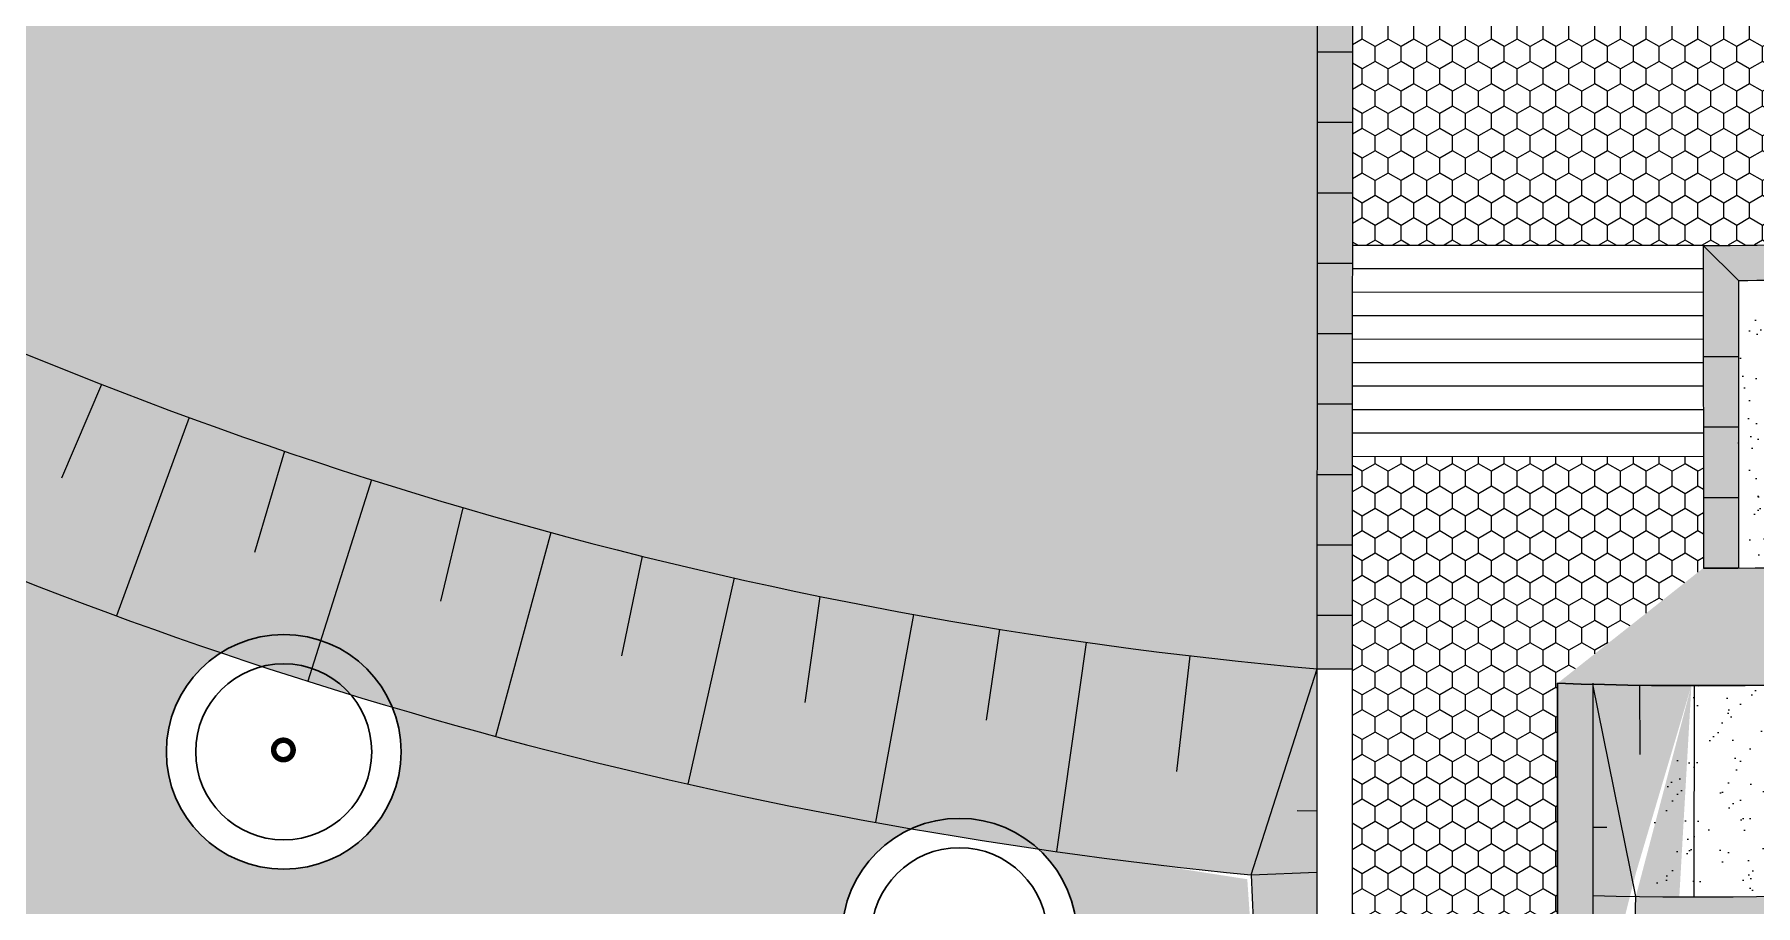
# Model space of a CAD drawing. Header units: millimetres. Extents: x -164772 to 106339, y -135449 to 107526.
# Drawn here: x -98295 to -68969, y -85632 to -70787 of the extents above; entities that cross this region are included whole.
import ezdxf

# ---------------------------------------------------------------- set-up
doc = ezdxf.new("R2010")
doc.units = ezdxf.units.MM
for name, color, linetype, lineweight, true_color in [('graas', 7, 'Continuous', 25, 0x83f83f), ('hatch', 7, 'Continuous', 9, 0x4a4a4a), ('plants', 7, 'Continuous', 30, 0x3d5129)]:
    doc.layers.add(name, color=color, linetype=linetype, lineweight=lineweight, true_color=true_color)
doc.layers.add('paving', color=250, linetype='Continuous', lineweight=25)
doc.layers.add('pr build', color=5, linetype='Continuous', lineweight=60)
doc.layers.add('project line', color=250, linetype='Continuous')
doc.linetypes.add('зигзаг', pattern='A,0.00254,-5.08,[131,ltypeshp.shx,S=5.08,R=0,X=-5.08,Y=0],-10.16,[131,ltypeshp.shx,S=5.08,R=180,X=5.08,Y=0],-5.08', length=20.32254)
pattern_1 = [(127.5, (20086128.24877036, -35164892.04668546), (-734.1198559940135, -24.00046943976064), [0, -579.1200000000001, 0, -647.7, 0, -619.125]), (97.5, (20086128.24877036, -35164892.04668546), (-1075.237650852531, 674.284924707004), [0, -312.42, 0, -521.9699999999999, 0, -200.0249999999999]), (57.49999999999998, (20086128.24877036, -35165360.67668545), (-2.155777017818464, 1186.488555362187), [0, -190.5, 0, -685.8000000000001, 0, -895.3500000000001]), (47.49999999999999, (20086128.24877036, -35165360.67668545), (-334.3939848858243, 1145.334678708446), [0, -95.24999999999999, 0, -449.5799999999999, 0, -514.35])]
pattern_2 = [(90, (0, 0), (-219.9704516, 381), [254, -508]), (210, (0, 0), (-219.9704530418713, -380.9999991675352), [254, -508]), (150, (0, 0), (-439.9409046418711, 8.324647552006501e-07), [-508, 254])]
pattern_3 = [(127.5, (20086130.56260819, -35164895.6718968), (-734.1198559940135, -24.00046943976064), [0, -579.1200000000001, 0, -647.7, 0, -619.125]), (97.5, (20086130.56260819, -35164895.6718968), (-1075.237650852531, 674.284924707004), [0, -312.42, 0, -521.9699999999999, 0, -200.0249999999999]), (57.49999999999998, (20086130.56260819, -35165364.30189679), (-2.155777017818464, 1186.488555362187), [0, -190.5, 0, -685.8000000000001, 0, -895.3500000000001]), (47.49999999999999, (20086130.56260819, -35165364.30189679), (-334.3939848858243, 1145.334678708446), [0, -95.24999999999999, 0, -449.5799999999999, 0, -514.35])]

# ---------------------------------------------------------------- blocks, each defined once
blk = doc.blocks.new('Р')
at = {"layer": 'plants', "const_width": 0.1885352972114263}
blk.add_lwpolyline([(63573.59903664942, 42000.92048726147, 1), (63574.26256520773, 42000.92048726147, 1)], format="xyb", close=True, dxfattribs=at)
at = {"layer": 'plants'}
blk.add_circle((63573.86653953586, 42000.90911318984), 4, dxfattribs=at)
at = {"layer": 'plants', "linetype": 'зигзаг', "ltscale": 0.1}
blk.add_circle((63573.86653953586, 42000.90911318984), 3, dxfattribs=at)
blk = doc.blocks.new('Б')
at = {"layer": 'plants', "const_width": 0.1885352972114263}
blk.add_lwpolyline([(63583.59903664938, 41953.88570157746, 1), (63584.26256520769, 41953.88570157746, 1)], format="xyb", close=True, dxfattribs=at)
at = {"layer": 'plants'}
for radius in [4, 3]:
    blk.add_circle((63583.86653953583, 41953.87432750583), radius, dxfattribs=at)

msp = doc.modelspace()

# ---------------------------------------------------------------- hatches: boundary and pattern name
at = {"layer": 'graas'}
h = msp.add_hatch(dxfattribs=at)
h.set_pattern_fill('AR-SAND', color=256, scale=15, angle=90, style=0)
h.set_pattern_definition(pattern_1)
edge = h.paths.add_edge_path()
edge.add_line((-117541.6754624641, -10484.3650465556), (-120764.0420367754, -10484.3650465556))
edge.add_arc((-120764.042036779, -15884.36504655373), 5399.999999997817, 449.9999999999613, 539.9999999999613)
edge.add_line((-126164.0420367767, -15884.36504655001), (-126164.0420367767, -56458.1640300461))
edge.add_arc((-69884.04130216574, -6884.365332434378), 74999.99999999459, 221.3749601396475, 264.9827554239192)
edge.add_line((-76443.20891168927, -81596.99693023921), (-76432.9826262222, -49483.91005262292))
edge.add_arc((-69884.04261841744, -6884.363285380374), 43100.00000000369, 228.0318661238865, 261.2601923559919, ccw=False)
edge.add_arc((-69884.04261840766, -6884.363285395275), 43099.99999999903, 190.6941902640249, 228.0318661238632, ccw=False)
edge.add_arc((-117541.6754624632, -15884.36504655467), 5399.999999998709, 370.6942259626604, 450.0000000000078)
h.paths.add_polyline_path([(-122660.9038956559, -30732.01980005293), (-125910.9038956559, -30732.01980005293), (-125910.9038956559, -21672.01980005526), (-122660.9038956559, -21672.01980005526)], flags=16)
h.paths.add_polyline_path([(-126161.4625406473, -20867.18276286261), (-126161.4625406473, -18628.4809431531), (-126161.4625406473, -18911.53934928165), (-126161.4625406473, -21328.48094315031)], flags=16)
h = msp.add_hatch(dxfattribs=at)
h.set_pattern_fill('AR-SAND', color=256, scale=15, angle=90, style=0)
h.set_pattern_definition(pattern_1)
edge = h.paths.add_edge_path()
edge.add_line((-126164.0420367767, -56458.16403004616), (-124993.3496268859, -62928.31358708687))
edge.add_arc((-69884.04130208518, -6884.365332509815), 78599.99999999859, 225.4817642141408, 226.2761104554386)
edge.add_line((-124211.0874349966, -63686.93621158363), (-121722.8257800527, -61085.29174383201))
edge.add_arc((-69884.04130219741, -6884.365332397125), 74999.99999999479, 221.3749601396839, 226.2761104555558, ccw=False)
edge = h.paths.add_edge_path()
edge.add_arc((-69884.04130218716, -6884.365332415286), 78599.99999999598, 226.2761104555394, 229.2017144324268)
edge.add_line((-121241.1203702649, -66385.71346499534), (-118888.8877411918, -63660.46087876761))
edge.add_arc((-69884.04130220253, -6884.365332400384), 74999.99999999495, 226.2761104555617, 229.2017144324428, ccw=False)
edge.add_line((-121722.8257800525, -61085.29174383912), (-124211.0874349964, -63686.93621158345))
edge = h.paths.add_edge_path()
edge.add_arc((-69883.8223249398, -6883.745513068936), 78600.61229194402, 229.2018888112227, 264.3925527227457)
edge.add_line((-77564.06564023653, -85108.23090790161), (-76452.71510137989, -112283.0367728753))
edge.add_line((-76452.71510138111, -112283.0367728751), (-76442.94325337006, -81596.99693022807))
edge.add_arc((-69883.81718893748, -6883.737833306617), 75000.62146151064, 229.2018980444936, 264.982828963741, ccw=False)
edge.add_line((-118888.8877411958, -63660.46087876796), (-121241.1203702652, -66385.71346499569))
h = msp.add_hatch(dxfattribs=at)
h.set_pattern_fill('GRASS,_O', color=256, scale=30, angle=90)
h.set_pattern_definition([(180, (20086128.24877036, -35164892.04668546), (-538.8149999999999, -538.8149999999999), [142.875, -934.755]), (135, (20086128.24877036, -35164892.04668546), (-538.8153672641492, -538.8153672641491), [142.875, -619.1249999999999]), (225, (20086128.24877036, -35164892.04668546), (538.8153672641491, -538.8153672641492), [142.875, -619.1249999999999])])
edge = h.paths.add_edge_path()
edge.add_arc((-121228.3073005046, -68930.59601866869), 1999.999999999994, 269.99999999998374, 395.9824219656813, ccw=False)
edge.add_arc((-121228.3073005055, -68930.59601866869), 2000, 90, 270, ccw=False)
edge.add_arc((-121228.3073005083, -68930.59601866869), 2000, 424.8009575196567, 449.9999999999186, ccw=False)
edge.add_arc((-69884.04130216994, -6884.365332427858), 78599.99999999686, 225.4817642142263, 230.0288919652892, ccw=False)
edge.add_line((-124993.349626886, -62928.3135870867), (-125320.0028408029, -72874.11171293231))
edge.add_arc((-123826.8641871091, -74204.7269694381), 1999.999999999961, 89.99999999995123, 138.2940698783971, ccw=False)
edge.add_arc((-123826.8641871072, -74204.7269694381), 2000, -90, 90, ccw=False)
edge.add_arc((-123826.8641871081, -74204.7269694381), 2000, 217.9437131259299, 270.0000000000228, ccw=False)
edge.add_line((-125404.0945745509, -75434.50105638518), (-126164.0420367766, -98573.05816700724))
edge.add_line((-126164.0420367767, -98573.05816700724), (-126164.0420367803, -78943.73527941976))
edge.add_line((-126164.0420367804, -78943.73527941988), (-126764.0420367753, -78742.50974099468))
edge.add_line((-126764.0420367753, -78742.50974099427), (-126764.0420367753, -98692.12925482147))
edge.add_arc((-69884.04130218018, -6884.365332422271), 107999.9999999942, 238.219489196425, 248.0028660197085)
edge.add_arc((-69884.04130213454, -6884.365332444157), 107999.9999999911, 248.0028660196817, 255.7523594206081)
edge.add_line((-96464.28636620128, -111562.398234921), (-95524.54629835136, -109961.6133622261))
edge.add_arc((-93956.07717189546, -108720.6844362374), 1999.999999999985, 90.00000000004559, 218.3500599600858, ccw=False)
edge.add_arc((-93956.07717189733, -108720.6844362374), 2000, -90, 90, ccw=False)
edge.add_arc((-93956.07717189546, -108720.6844362374), 2000, 218.3500599600858, 269.9999999999544, ccw=False)
edge.add_line((-95524.54629835142, -109961.6133622261), (-96464.2863661977, -111562.3982349138))
edge.add_arc((-69884.04130215364, -6884.365332429721), 107999.9999999915, 255.7523594206209, 258.2462911888987)
edge.add_arc((-69884.0413022044, -6884.365332744508), 107999.999999673, 258.2462911888911, 266.8313527590149)
edge.add_line((-75853.756531935, -114719.2506899666), (-75853.01352968258, -112386.038325909))
edge.add_line((-75853.01352968234, -112386.038325909), (-76453.01349926738, -112385.8472583016))
edge.add_line((-76453.01349926768, -112385.8472583019), (-77463.16685357333, -87591.34142727307))
edge.add_line((-77463.16685357298, -87591.34142727307), (-77629.30253026108, -85182.46726584075))
edge.add_line((-77629.3025302615, -85182.46726584058), (-79433.62670526802, -84902.0903609564))
edge.add_arc((-69884.04130197343, -6884.365332444157), 78599.99999999696, 261.7296846279803, 263.0215512914193, ccw=False)
edge.add_arc((-82537.31815223936, -86145.17387894024), 1999.99999999999, 269.9999999999479, 407.6553780992538, ccw=False)
edge.add_arc((-82537.3181522375, -86145.17387894024), 2000, 114.20417884067149, 269.99999999989575, ccw=False)
edge.add_arc((-69884.04130213548, -6884.365332429721), 78599.99999999642, 253.5058585879762, 260.12987231127914, ccw=False)
edge.add_arc((-94049.10739409579, -83011.83976367624), 2000.000000000019, 269.999999999956, 382.3944315222171, ccw=False)
edge.add_arc((-94049.10739409951, -83011.83976367624), 2000, 122.38367569656069, 270.00000000006185, ccw=False)
edge.add_arc((-69884.04130216714, -6884.365332425996), 78599.99999999622, 230.7544875197756, 251.2722486306865, ccw=False)
edge = h.paths.add_edge_path(flags=16)
edge.add_arc((-97956.94788991036, -95528.09531157273), 2000, 90, 450)
edge = h.paths.add_edge_path(flags=16)
edge.add_arc((-97956.94788991036, -95528.09531157273), 1500, 90, 450)
edge = h.paths.add_edge_path(flags=0)
edge.add_arc((-97962.63492572708, -95495.9646152169), 165.8821395794803, 90, 450)
edge = h.paths.add_edge_path(flags=16)
edge.add_arc((-113460.5711527656, -100219.0064150784), 2000, 90, 450)
edge = h.paths.add_edge_path(flags=16)
edge.add_arc((-113460.5711527656, -100219.0064150784), 1500, 90, 450)
edge = h.paths.add_edge_path(flags=16)
edge.add_arc((-108778.3414920781, -85150.12496940508), 2000, 90, 450)
edge = h.paths.add_edge_path(flags=16)
edge.add_arc((-108778.3414920781, -85150.12496940508), 1500, 90, 450)
edge = h.paths.add_edge_path(flags=16)
edge.add_arc((-95006.4819048129, -99140.88083017892), 2000, 90, 450)
edge = h.paths.add_edge_path(flags=0)
edge.add_arc((-113466.2581885823, -100186.8757187225), 165.8821395794803, 90, 450)
edge = h.paths.add_edge_path(flags=16)
edge.add_arc((-94292.46156073017, -92353.9627289576), 2000, 90, 450)
edge = h.paths.add_edge_path(flags=16)
edge.add_arc((-95006.4819048129, -99140.88083017892), 1500, 90, 450)
edge = h.paths.add_edge_path(flags=16)
edge.add_arc((-94292.46156073017, -92353.9627289576), 1500, 90, 450)
edge = h.paths.add_edge_path(flags=16)
edge.add_arc((-101121.16459497, -106329.60823075), 2000, 90, 450)
edge = h.paths.add_edge_path(flags=0)
edge.add_arc((-108784.0285278943, -85117.9942730525), 165.8821395758423, 90, 450)
edge = h.paths.add_edge_path(flags=16)
edge.add_arc((-101121.16459497, -106329.60823075), 1500, 90, 450)
edge = h.paths.add_edge_path(flags=0)
edge.add_arc((-95012.16894062962, -99108.75013382263), 165.8821395794803, 90, 450)
edge = h.paths.add_edge_path(flags=0)
edge.add_arc((-94298.14859654689, -92321.83203260177), 165.8821395794803, 90, 450)
edge = h.paths.add_edge_path(flags=0)
edge.add_arc((-101126.8516307867, -106297.4775343942), 165.8821395794803, 90, 450)
edge = h.paths.add_edge_path(flags=16)
edge.add_arc((-115242.9113886755, -85153.3469664794), 2000, 90, 450)
edge = h.paths.add_edge_path(flags=16)
edge.add_arc((-115242.9113886755, -85153.3469664794), 1500, 90, 450)
edge = h.paths.add_edge_path(flags=0)
edge.add_line((-115248.5984838058, -85287.0984096955), (-115248.5978902186, -85287.0984096955))
edge.add_arc((-115248.5992229951, -85121.2162701217), 165.8821395793774, 270.000460341731, 449.9997241966443)
edge.add_arc((-115248.5973559369, -85121.21627011984), 165.8821395792839, 90.0003690795975, 269.9996104334512)
edge = h.paths.add_edge_path(flags=16)
edge.add_arc((-89115.83365178369, -96015.32955619782), 2000, 90, 450)
edge = h.paths.add_edge_path(flags=16)
edge.add_arc((-89115.83365178369, -96015.32955619782), 1500, 90, 450)
edge = h.paths.add_edge_path(flags=16)
edge.add_arc((-121133.5596417047, -88278.8982404605), 2000, 90, 450)
edge = h.paths.add_edge_path(flags=16)
edge.add_arc((-121133.5596417047, -88278.8982404605), 1500, 90, 450)
edge = h.paths.add_edge_path(flags=16)
edge.add_arc((-108562.2301454132, -77665.06529422659), 2000, 90, 450)
edge = h.paths.add_edge_path(flags=16)
edge.add_arc((-108562.2301454132, -77665.06529422659), 1500, 90, 450)
edge = h.paths.add_edge_path(flags=0)
edge.add_arc((-89121.52068760041, -95983.19885984198), 165.8821395794803, 90, 450)
edge = h.paths.add_edge_path(flags=16)
edge.add_arc((-114627.4487064004, -78941.12021015487), 2000, 90, 450)
edge = h.paths.add_edge_path(flags=0)
edge.add_arc((-121139.2466775214, -88246.76754410421), 165.8821395794803, 90, 450)
edge = h.paths.add_edge_path(flags=16)
edge.add_arc((-114627.4487064004, -78941.12021015487), 1500, 90, 450)
edge = h.paths.add_edge_path(flags=0)
edge.add_arc((-108567.9171812299, -77632.93459787076), 165.8821395794803, 90, 450)
edge = h.paths.add_edge_path(flags=16)
edge.add_arc((-120419.539297622, -81491.98013923918), 2000, 90, 450)
edge = h.paths.add_edge_path(flags=0)
edge.add_arc((-114633.1357422171, -78908.98951380276), 165.8821395758423, 90, 450)
edge = h.paths.add_edge_path(flags=16)
edge.add_arc((-120419.539297622, -81491.98013923918), 1500, 90, 450)
edge = h.paths.add_edge_path(flags=0)
edge.add_arc((-120425.2263334387, -81459.84944288335), 165.8821395794803, 90, 450)
edge = h.paths.add_edge_path(flags=16)
edge.add_arc((-84506.20719003193, -110826.1975690699), 2000, 90, 450)
edge = h.paths.add_edge_path(flags=16)
edge.add_arc((-84506.20719003193, -110826.1975690699), 1500, 90, 450)
edge = h.paths.add_edge_path(flags=0)
edge.add_arc((-84511.89422584865, -110794.0668727136), 165.8821395794803, 90, 450)
h = msp.add_hatch(dxfattribs=at)
h.set_pattern_fill('AR-SAND', color=256, scale=15, angle=90, style=0)
h.set_pattern_definition([(127.5, (20086131.42996069, -35164892.85989393), (-734.1198559940135, -24.00046943976064), [0, -579.1200000000001, 0, -647.7, 0, -619.125]), (97.5, (20086131.42996069, -35164892.85989393), (-1075.237650852531, 674.284924707004), [0, -312.42, 0, -521.9699999999999, 0, -200.0249999999999]), (57.49999999999998, (20086131.42996069, -35165361.48989393), (-2.155777017818464, 1186.488555362187), [0, -190.5, 0, -685.8000000000001, 0, -895.3500000000001]), (47.49999999999999, (20086131.42996069, -35165361.48989393), (-334.3939848858243, 1145.334678708446), [0, -95.24999999999999, 0, -449.5799999999999, 0, -514.35])])
h.paths.add_polyline_path([(-69259.15908598322, -74981.51613389603), (-69257.61213471768, -79882.51795788198, 0.01355703292354977), (-65302.20082454085, -79741.44717393625), (-65546.84736443432, -75848.59712497234, -0.004163706856254336), (-66695.97633608458, -75911.12014333015), (-66750.69621192412, -74912.57978794999, -0.009213006351407373)])
h.paths.add_polyline_path([(-67260.62981546232, -78038.87457501372), (-67259.99597528604, -77958.6624961779), (-67284.20573871517, -78036.71619319027, 0.0596779970936931)], flags=16)
h = msp.add_hatch(dxfattribs=at)
h.set_pattern_fill('AR-SAND', color=256, scale=15, angle=90, style=0)
h.set_pattern_definition(pattern_3)
edge = h.paths.add_edge_path()
edge.add_line((-67518.2472530378, -81850.74103552006), (-67440.90822674938, -85203.64717525126))
edge.add_arc((-65566.26964866351, -99830.62574444753), 14746.61899766127, 87.85657458947458, 97.30338911544942, ccw=False)
edge.add_line((-65014.72979604946, -85094.32445636434), (-65223.7494274797, -81743.20573018871))
edge.add_arc((-69881.72746447826, -6887.990543759386), 74999.99999999897, 271.80586485795595, 273.5607246799646, ccw=False)
edge = h.paths.add_edge_path()
edge.add_line((-70009.62118473584, -81887.88149831486), (-71034.76711918396, -85351.9728358882))
edge.add_arc((-69578.77732284581, -77017.00747659426), 8461.179222051322, 260.0912914963045, 284.6354460772164)
edge.add_line((-67440.90822674967, -85203.647175251), (-67518.24725303809, -81850.7410355198))
edge.add_arc((-69881.72746429246, -6887.990543753798), 74999.99999999857, 269.9022963472132, 271.80586485781413, ccw=False)
h = msp.add_hatch(dxfattribs=at)
h.set_pattern_fill('AR-SAND', color=256, scale=15, angle=90, style=0)
h.set_pattern_definition(pattern_3)
edge = h.paths.add_edge_path()
edge.add_line((-72340.97353433566, -81847.66042540684), (-72350.4159858739, -112329.9365208953))
edge.add_line((-72350.41598587418, -112329.9365208954), (-71807.75839252715, -112377.1083029482))
edge.add_line((-71807.75839252704, -112377.108302948), (-70061.94370274546, -81883.09519702327))
edge.add_arc((-70192.60857295131, -16979.97726796004), 64903.24945811414, 268.10310368866146, 270.1153493964198, ccw=False)
edge = h.paths.add_edge_path(flags=16)
edge.add_line((-71006.69596296576, -85073.70126437159), (-71742.92075826271, -87962.52474688331))
edge.add_line((-71742.92075826302, -87962.52474688315), (-71083.55949549364, -87962.73471786497))
edge.add_line((-71083.55949549358, -87962.73471786497), (-71009.89537789272, -85479.89367097414))
edge.add_arc((-71189.5996068351, -85275.36940916996), 272.2568338287018, 47.79343088349111, 311.3039959597592, ccw=False)
h.paths.add_polyline_path([(-71742.92075826628, -87962.52474688315), (-71807.75839252332, -112377.1083029555), (-70877.98700521867, -112399.140453916), (-71083.5594954973, -87962.73471786497)])
edge = h.paths.add_edge_path(flags=17)
edge.add_line((-70061.94370274553, -81883.09519702331), (-71006.6959629623, -85073.70126437151))
edge.add_arc((-71189.59960683323, -85275.3694091681), 272.2568338299625, 407.7934308829504, 671.303995959219)
edge.add_line((-71009.89537789281, -85479.89367097426), (-70061.94370274569, -81883.09519702334))
h = msp.add_hatch(dxfattribs=at)
h.set_pattern_fill('GRASS,_O', color=256, scale=30, angle=90)
h.set_pattern_definition([(180, (20086130.56260819, -35164895.6718968), (-538.8149999999999, -538.8149999999999), [142.875, -934.755]), (135, (20086130.56260819, -35164895.6718968), (-538.8153672641492, -538.8153672641491), [142.875, -619.1249999999999]), (225, (20086130.56260819, -35164895.6718968), (538.8153672641491, -538.8153672641492), [142.875, -619.1249999999999])])
edge = h.paths.add_edge_path()
edge.add_line((-71009.89537789281, -85479.89367097426), (-71031.38922257347, -86204.34136088107))
edge.add_line((-71031.3892225733, -86204.34136088095), (-70825.52059932477, -86229.64742050333))
edge.add_line((-70825.52059932453, -86229.64742050362), (-70824.64213037559, -85791.41897248746))
edge.add_line((-70824.64213037565, -85791.41897248752), (-69821.89850820032, -85782.26516695991))
edge.add_line((-69821.89850820023, -85782.26516695968), (-69825.38448987716, -86162.75086666092))
edge.add_line((-69825.38448987743, -86162.7508666608), (-70075.55285011239, -86246.48760281359))
edge.add_line((-70075.55285011213, -86246.48760281359), (-70075.83912316286, -86389.29628965359))
edge.add_line((-70075.83912316318, -86389.29628965394), (-69826.01879105483, -86479.17505036872))
edge.add_line((-69826.01879105465, -86479.17505036849), (-69830.83761095082, -88883.06646856318))
edge.add_line((-69830.83761095097, -88883.06646856335), (-70080.9327847912, -88930.29382390204))
edge.add_line((-70080.93278479092, -88930.29382390199), (-70081.29596389145, -89111.46745908303))
edge.add_line((-70081.29596389159, -89111.46745908303), (-69831.47562819619, -89201.34443282262))
edge.add_line((-69831.47562819607, -89201.34443282238), (-69837.88068702591, -92396.53875289166))
edge.add_line((-69837.88068702612, -92396.53875289201), (-70088.04453967801, -92478.02686035408))
edge.add_line((-70088.04453967819, -92478.02686035396), (-70088.32474958613, -92617.81091546112))
edge.add_line((-70088.32474958598, -92617.81091546123), (-69838.51498819985, -92712.96293661413))
edge.add_line((-69838.51498819962, -92712.96293661413), (-69843.51650169441, -95207.99193512772))
edge.add_line((-69843.51650169473, -95207.99193512737), (-70093.6205013334, -95259.62207872742))
edge.add_line((-70093.6205013332, -95259.62207872742), (-70093.9569413004, -95427.45676768043))
edge.add_line((-70093.95694130035, -95427.45676768055), (-69844.16871176472, -95533.35005746731))
edge.add_line((-69844.16871176501, -95533.35005746731), (-69846.52390532421, -96708.24966059109))
edge.add_line((-69846.5239053241, -96708.24966059109), (-70096.68011184676, -96785.92346162286))
edge.add_line((-70096.6801118467, -96785.92346162298), (-70096.95193947312, -96921.5259746092))
edge.add_line((-70096.9519394732, -96921.52597460938), (-69847.15820650147, -97024.67384430622))
edge.add_line((-69847.15820650132, -97024.67384430622), (-69850.9642559821, -98923.33988401208))
edge.add_line((-69850.96425598236, -98923.33988401196), (-70101.19992942996, -99040.65614158435))
edge.add_line((-70101.19992942996, -99040.65614158423), (-70101.63915915687, -99259.76799546003))
edge.add_line((-70101.63915915675, -99259.76799545992), (-69851.8939122607, -99387.1033761427))
edge.add_line((-69851.8939122607, -99387.10337614264), (-69854.9934034547, -100933.2994280086))
edge.add_line((-69854.99340345459, -100933.2994280089), (-70105.17694514246, -101024.6095053121))
edge.add_line((-70105.17694514272, -101024.609505312), (-70105.42641647624, -101149.0594763348))
edge.add_line((-70105.42641647607, -101149.059476335), (-69855.61873119713, -101245.247171672))
edge.add_line((-69855.61873119725, -101245.247171672), (-69855.99219720309, -101431.5524796589))
edge.add_line((-69855.9921972028, -101431.5524796587), (-69859.01924997052, -102941.6122686492))
edge.add_line((-69859.01924997084, -102941.6122686495), (-70109.21176508996, -103037.3987860045))
edge.add_line((-70109.21176508981, -103037.3987860041), (-70109.49968012773, -103181.0265888091))
edge.add_line((-70109.49968012776, -103181.0265888092), (-69859.65355113715, -103258.0364523713))
edge.add_line((-69859.65355113689, -103258.0364523716), (-69860.74767882923, -103803.8473006787))
edge.add_line((-69860.74767882963, -103803.8473006784), (-69864.65506462844, -105753.0654508849))
edge.add_line((-69864.65506462827, -105753.0654508848), (-70114.75906427058, -105804.6955944849))
edge.add_line((-70114.75906427046, -105804.6955944849), (-70115.0955042304, -105972.5302834452))
edge.add_line((-70115.09550423063, -105972.5302834454), (-69865.30727470956, -106078.4235732249))
edge.add_line((-69865.30727470927, -106078.4235732248), (-69867.66246826119, -107253.3231763413))
edge.add_line((-69867.66246826136, -107253.3231763411), (-70117.8004767773, -107321.9188132245))
edge.add_line((-70117.80047677718, -107321.9188132248), (-70118.14918046918, -107495.8713232668))
edge.add_line((-70118.14918046938, -107495.8713232665), (-69868.29676943515, -107569.7473600559))
edge.add_line((-69868.29676943486, -107569.7473600562), (-69873.11558933467, -109973.6387782582))
edge.add_line((-69873.1155893349, -109973.6387782581), (-70123.21958896994, -110025.2689218654))
edge.add_line((-70123.21958896964, -110025.2689218656), (-70123.61085524927, -110220.4539839045))
edge.add_line((-70123.6108552495, -110220.4539839043), (-69873.7677994051, -110298.9969006051))
edge.add_line((-69873.76779940519, -110298.996900605), (-69876.12299296075, -111473.8965037215))
edge.add_line((-69876.12299296055, -111473.8965037218), (-70126.26922805251, -111546.5960075639))
edge.add_line((-70126.26922805262, -111546.5960075641), (-70126.60100507688, -111712.1045655991))
edge.add_line((-70126.6010050767, -111712.104565599), (-69876.7572941342, -111790.3206874366))
edge.add_line((-69876.75729413451, -111790.3206874365), (-69878.18203228319, -113542.7920187415))
edge.add_line((-69878.1820322832, -113542.7920187418), (-70378.99787253296, -113545.7808437992))
edge.add_line((-70378.99787253262, -113545.780843799), (-70878.78184450709, -113548.763510755))
edge.add_line((-70878.78184450725, -113548.7635107552), (-72350.7890091925, -113501.3157511426))
edge.add_line((-72350.7890091923, -113501.3157511423), (-72353.53428241066, -114855.0637424616))
edge.add_line((-72353.5342824108, -114855.0637424616), (-65495.71657050011, -114798.8931831025))
edge.add_arc((-66584.97606708277, -55480.11393930433), 59328.7793336875, 271.0519933051878, 282.8226680488156)
edge.add_line((-53417.88610414397, -113329.3300025602), (-55014.07972029693, -108117.548578401))
edge.add_arc((-53819.91109954221, -106513.191602786), 1999.999999999745, 90.00000000002609, 233.33863907662192, ccw=False)
edge.add_arc((-53819.91109954314, -106513.191602786), 2000, -90, 90, ccw=False)
edge.add_arc((-53819.91109954221, -106513.191602786), 2000, 233.33863907662192, 269.99999999997397, ccw=False)
edge.add_line((-55014.07972029671, -108117.5485784011), (-53309.81954661917, -113346.8430211856))
edge.add_line((-53309.81954661924, -113346.8430211856), (-47578.46245185569, -112554.8403758625))
edge.add_line((-47578.46245185546, -112554.8403758625), (-44276.58250938466, -111805.241025499))
edge.add_line((-44276.58250938477, -111805.241025499), (-46579.58550077639, -109632.3360235805))
edge.add_arc((-44915.65680545503, -108522.6778343678), 2000.000000000061, 90.00000000010431, 213.6989440502799, ccw=False)
edge.add_arc((-44914.18862203583, -108520.796765259), 1998.119470288886, -79.99040332508042, 90.0420999457209, ccw=False)
edge.add_line((-44566.88923437828, -110488.502168226), (-44276.58250938471, -111805.2410254989))
edge.add_line((-44276.58250938477, -111805.241025499), (-42646.80853990468, -111392.3859644114))
edge.add_line((-42646.80853990493, -111392.3859644113), (-41996.36179016151, -109643.9713537077))
edge.add_arc((-35533.14217692269, -110334.4727882216), 6500.000000001604, 151.1082104285504, 173.9019062149598, ccw=False)
edge.add_line((-41224.1116942659, -107193.9527751207), (-42385.83199716044, -106579.5003845238))
edge.add_arc((-42914.92064001905, -104650.7533280132), 1999.999999999882, 270.00000000007816, 285.3398780685206, ccw=False)
edge.add_arc((-42914.92064001625, -104650.7533280132), 2000, 90, 270, ccw=False)
edge.add_arc((-42914.92064001905, -104650.7533280132), 2000, 285.3398780685206, 449.99999999992184, ccw=False)
edge.add_line((-42385.83199716061, -106579.5003845235), (-41224.11169426244, -107193.9527751203))
edge.add_arc((-35533.14217691058, -110334.4727882053), 6500.000000000993, 128.9437782670996, 151.1082104287115, ccw=False)
edge.add_line((-39618.76599414069, -105279.0125693832), (-39304.27936502571, -105667.726136799))
edge.add_arc((-35533.14217682816, -110334.4727882598), 6000.000000094197, 127.83955675710169, 128.9412260581391, ccw=False)
edge.add_arc((-40134.03538032835, -104411.4852201966), 1500.000000002013, 307.8395567571469, 335.7226109905084)
edge.add_line((-38766.6869741206, -105028.2172009213), (-39516.2925537752, -104240.3343671506))
edge.add_line((-39516.29255377529, -104240.3343671509), (-40351.45756919346, -104450.161554913))
edge.add_line((-40351.45756919337, -104450.161554913), (-40582.81312576764, -103753.847844459))
edge.add_line((-40582.81312576756, -103753.8478444591), (-40402.4256213651, -103503.889062839))
edge.add_line((-40402.42562136547, -103503.8890628386), (-40468.92910603339, -103303.7326937812))
edge.add_line((-40468.92910603322, -103303.7326937816), (-40759.71325791227, -103258.0388590473))
edge.add_line((-40759.71325791236, -103258.038859047), (-41257.29691233048, -101723.8455612789))
edge.add_line((-41257.29691233048, -101723.8455612789), (-41046.61064455488, -101565.0773465425))
edge.add_line((-41046.610644555, -101565.0773465428), (-41091.6395830594, -101429.5531874783))
edge.add_line((-41091.6395830594, -101429.5531874783), (-41357.06846982644, -101423.56185761))
edge.add_line((-41357.06846982641, -101423.56185761), (-42115.03831907459, -99142.2905280238))
edge.add_line((-42115.03831907436, -99142.29052802357), (-41892.84029595189, -99018.16938724033))
edge.add_line((-41892.84029595209, -99018.16938724038), (-41949.96606790145, -98846.23723736547))
edge.add_line((-41949.96606790116, -98846.2372373654), (-42215.39439121804, -98840.24760330458))
edge.add_line((-42215.39439121801, -98840.24760330464), (-43222.86957865248, -95808.03693869199))
edge.add_line((-43222.86957865283, -95808.03693869193), (-43011.47429683835, -95651.40265235487))
edge.add_line((-43011.47429683832, -95651.40265235487), (-43055.54954015523, -95518.74884160889))
edge.add_line((-43055.54954015491, -95518.74884160883), (-43322.64113614104, -95507.75323502261))
edge.add_line((-43322.6411361413, -95507.75323502296), (-44109.34753209788, -93139.99316164393))
edge.add_line((-44109.34753209799, -93139.99316164381), (-43888.53775002495, -93011.69381439513))
edge.add_line((-43888.53775002462, -93011.69381439495), (-43941.45762524386, -92852.42020447577))
edge.add_line((-43941.45762524409, -92852.42020447594), (-44211.93604548376, -92831.23123059022))
edge.add_line((-44211.9360454835, -92831.23123058998), (-44582.39307542132, -91716.26207705798))
edge.add_line((-44582.39307542126, -91716.26207705816), (-44369.79510647316, -91563.24753319898))
edge.add_line((-44369.79510647319, -91563.24753319887), (-44412.55186975644, -91434.56196830476))
edge.add_line((-44412.55186975682, -91434.56196830464), (-44682.1646329066, -91415.97837338138))
edge.add_line((-44682.16463290648, -91415.97837338173), (-45280.83211056785, -89614.1613827827))
edge.add_line((-45280.83211056776, -89614.1613827827), (-45080.73378556412, -89423.526504314))
edge.add_line((-45080.73378556436, -89423.526504314), (-45149.82183905011, -89215.59132618546))
edge.add_line((-45149.82183904973, -89215.59132618546), (-45427.06115467624, -89174.05400095282))
edge.add_line((-45427.06115467641, -89174.0540009527), (-45914.59148964546, -87706.72785788013))
edge.add_line((-45914.59148964546, -87706.72785788025), (-45706.29316843238, -87540.77261053004))
edge.add_line((-45706.29316843236, -87540.77261052975), (-45745.53342906268, -87422.67070761249))
edge.add_line((-45745.53342906274, -87422.67070761272), (-46012.95158297416, -87410.69225554065))
edge.add_line((-46012.9515829741, -87410.6922555407), (-46547.83164748199, -85800.85703962373))
edge.add_line((-46547.83164748205, -85800.85703962338), (-46340.94479042523, -85630.6536909289))
edge.add_line((-46340.94479042506, -85630.65369092902), (-46386.23200399343, -85494.35219820253))
edge.add_line((-46386.23200399363, -85494.35219820258), (-46647.60320497428, -85500.57333594702))
edge.add_line((-46647.60320497425, -85500.57333594696), (-46819.70256157564, -84982.60375121418))
edge.add_line((-46819.70256157573, -84982.60375121418), (-47434.30960092727, -83132.81326256793))
edge.add_line((-47434.30960092721, -83132.81326256781), (-47213.49981885416, -83004.51391531185))
edge.add_line((-47213.49981885431, -83004.51391531197), (-47266.41969407718, -82845.24030540006))
edge.add_line((-47266.41969407703, -82845.24030539994), (-47536.89811431307, -82824.05133151422))
edge.add_line((-47536.89811431318, -82824.05133151445), (-47623.4972574624, -82563.41280792952))
edge.add_line((-47623.49725746205, -82563.41280792929), (-47045.91142426395, -82505.09384298873))
edge.add_line((-47045.91142426412, -82505.09384298879), (-47189.06539210198, -82140.91798233516))
edge.add_arc((-69881.72746430643, -6887.990543750073), 78600.00000000141, 269.17758931682727, 286.7807840519712, ccw=False)
edge = h.paths.add_edge_path(flags=16)
edge.add_arc((-65395.68367143329, -107781.9127298104), 2000, 90, 450)
edge = h.paths.add_edge_path(flags=16)
edge.add_arc((-65395.68367143329, -107781.9127298104), 1500, 90, 450)
edge = h.paths.add_edge_path(flags=0)
edge.add_arc((-65401.37070725001, -107749.7820334541), 165.8821395794803, 90, 450)
edge = h.paths.add_edge_path(flags=16)
edge.add_arc((-66450.08042596774, -94899.39609831753), 2000, 90, 450)
edge = h.paths.add_edge_path(flags=16)
edge.add_arc((-55286.06869075708, -96008.73087769696), 2000, 90, 450)
edge = h.paths.add_edge_path(flags=16)
edge.add_arc((-66450.08042596774, -94899.39609831753), 1500, 90, 450)
edge = h.paths.add_edge_path(flags=16)
edge.add_arc((-55286.06869075708, -96008.73087769696), 1500, 90, 450)
edge = h.paths.add_edge_path(flags=0)
edge.add_arc((-66455.76746178446, -94867.26540196124), 165.8821395794803, 90, 450)
edge = h.paths.add_edge_path(flags=0)
edge.add_arc((-55291.7557265738, -95976.60018134066), 165.8821395794803, 90, 450)
edge = h.paths.add_edge_path(flags=16)
edge.add_arc((-50407.31592902196, -98424.43799924893), 2000, 90, 450)
edge = h.paths.add_edge_path(flags=16)
edge.add_arc((-50407.31592902196, -98424.43799924893), 1500, 90, 450)
edge = h.paths.add_edge_path(flags=16)
edge.add_arc((-51778.45308627914, -93242.78676179932), 2000, 90, 450)
edge = h.paths.add_edge_path(flags=0)
edge.add_arc((-50413.00296484986, -98392.30730289868), 165.8821395776613, 90, 450)
edge = h.paths.add_edge_path(flags=16)
edge.add_arc((-51778.45308627914, -93242.78676179932), 1500, 90, 450)
edge = h.paths.add_edge_path(flags=0)
edge.add_arc((-51784.14011082919, -93210.65606544861), 165.8821395776613, 90, 450)
at = {"layer": 'hatch'}
h = msp.add_hatch(dxfattribs=at)
h.set_pattern_fill('HONEY', color=256, scale=80, angle=90, style=0)
h.set_pattern_definition(pattern_2)
h.paths.add_polyline_path([(-66649.54838190349, -65794.21038027848), (-66595.0527230653, -66788.65917442502, -0.01355610824650031), (-69856.38822860531, -66879.12800355857), (-75835.60679122646, -66877.22394507048), (-75836.51470413504, -69728.29692321872), (-75837.99562998142, -74378.77343108314), (-69859.61327858437, -74380.67722329307, 0.01361902585042579), (-66184.54565503848, -74279.68263355452), (-66129.82788866646, -75278.1844949354, 0.03701842010442587), (-56084.45210963515, -73978.01572838235), (-56285.96809050049, -72998.53048325186), (-57797.83078792952, -65649.99565012143), (-57999.26222110148, -64670.92135615549, -0.03689967501380997)])
h = msp.add_hatch(dxfattribs=at)
h.set_pattern_fill('HONEY', color=256, scale=80, angle=90, style=0)
h.set_pattern_definition(pattern_2)
h.paths.add_polyline_path([(-69861.00080594588, -79881.55055548898), (-72340.37184012616, -81841.22321121716, 0.08521791545649021), (-47197.92819811292, -78369.12251405786), (-45299.83471532426, -77738.87567580114), (-45299.82761639105, -77738.87321309322), (-42471.31314143752, -74540.2717012404), (-43334.5071862189, -72409.7352428948, -0.01772739018362822), (-48043.45004261452, -74125.34135908257, -0.01416268830269842), (-51885.63834043294, -75253.54737762264), (-51300.35683024656, -77477.26867831121, -0.06436042052349517)])
h = msp.add_hatch(dxfattribs=at)
h.set_pattern_fill('HONEY', color=256, scale=80, angle=90, style=0)
h.set_pattern_definition(pattern_2)
h.paths.add_polyline_path([(-75839.14203567691, -77978.77324856394), (-75839.67039939882, -79637.96710800701), (-75842.85024959715, -89623.48980596331), (-72342.98291216865, -90040.6406686748), (-72340.37184012988, -81841.22321122461), (-69857.8777631212, -79879.08213041392), (-69858.47697510179, -77980.67776768604)])
at = {"layer": 'project line'}
h = msp.add_hatch(color=256, dxfattribs=at)
h.set_gradient(color1=(87, 85, 98), rotation=129.99999999999997, one_color=1, tint=1)
h.paths.add_polyline_path([(-76436.89942899652, -69883.90901826318), (-76437.28156422943, -71083.90895741848), (-75837.28159465341, -71084.10002503353), (-75836.8994594205, -69884.10008587777)])
h = msp.add_hatch(color=256, dxfattribs=at)
h.set_gradient(color1=(87, 85, 98), rotation=129.99999999999997, one_color=1, tint=1)
h.paths.add_polyline_path([(-76437.2815642257, -71083.90895741848), (-76437.66369945862, -72283.90889657424), (-75837.6637298826, -72284.09996418883), (-75837.28159464968, -71084.10002503353)])
h = msp.add_hatch(color=256, dxfattribs=at)
h.set_gradient(color1=(87, 85, 98), rotation=129.99999999999997, one_color=1, tint=1)
h.paths.add_polyline_path([(-76437.66369945489, -72283.90889657424), (-76438.0458346878, -73483.90883572954), (-75838.04586511178, -73484.0999033446), (-75837.66372987887, -72284.09996418883)])
h = msp.add_hatch(color=256, dxfattribs=at)
h.set_gradient(color1=(87, 85, 98), rotation=129.99999999999997, one_color=1, tint=1)
h.paths.add_polyline_path([(-76438.04583468408, -73483.90883572954), (-76438.42796991699, -74683.9087748853), (-75838.42800034143, -74684.0998424999), (-75838.04586510806, -73484.0999033446)])
h = msp.add_hatch(color=256, dxfattribs=at)
h.set_gradient(color1=(87, 85, 98), rotation=45, one_color=1, tint=1, name='INVCURVED')
h.paths.add_polyline_path([(-69859.94931404832, -74383.48922614795), (-69259.76078019365, -74980.7029254301, 0.004841740261207424), (-67941.13304190831, -74955.99883158175), (-67958.18029501084, -74356.241054506, -0.007044661487039426)])
h = msp.add_hatch(color=256, dxfattribs=at)
h.set_gradient(color1=(87, 85, 98), rotation=90.00000000000003, one_color=1, tint=1, name='INVCURVED')
h.paths.add_polyline_path([(-69859.94931449955, -74383.48922570045), (-69859.3501022852, -76281.89431260987), (-69259.35013217367, -76281.70492873523), (-69259.76078019459, -74980.70292542824)])
h = msp.add_hatch(color=256, dxfattribs=at)
h.set_gradient(color1=(87, 85, 98), rotation=129.99999999999997, one_color=1, tint=1)
h.paths.add_polyline_path([(-76438.42796991373, -74683.9087748853), (-76438.81010514664, -75883.9087140406), (-75838.81013557062, -75884.09978165566), (-75838.4280003377, -74684.0998424999)])
h = msp.add_hatch(color=256, dxfattribs=at)
h.set_gradient(color1=(87, 85, 98), rotation=129.99999999999997, one_color=1, tint=1)
h.paths.add_polyline_path([(-76438.81010514291, -75883.9087140406), (-76439.19224037584, -77083.90865319637), (-75839.19227079982, -77084.09972081096), (-75838.81013556689, -75884.09978165566)])
h = msp.add_hatch(color=256, dxfattribs=at)
h.set_gradient(color1=(87, 85, 98), rotation=90.00000000000003, one_color=1, tint=1, name='INVCURVED')
h.paths.add_polyline_path([(-69859.3501022852, -76281.89431260987), (-69858.97133453637, -77481.89425283294), (-69258.97136442484, -77481.70486895875), (-69259.35013217367, -76281.70492873523)])
h = msp.add_hatch(color=256, dxfattribs=at)
h.set_gradient(color1=(87, 85, 98), rotation=129.99999999999997, one_color=1, tint=1)
h.paths.add_polyline_path([(-76439.19224037211, -77083.90865319637), (-76439.57437560502, -78283.90859235167), (-75839.574406029, -78284.09965996673), (-75839.19227079609, -77084.09972081096)])
h = msp.add_hatch(color=256, dxfattribs=at)
h.set_gradient(color1=(87, 85, 98), rotation=90.00000000000003, one_color=1, tint=1, name='INVCURVED')
h.paths.add_polyline_path([(-69858.97133453637, -77481.89425283294), (-69858.59256678754, -78681.89419305646), (-69258.59259667601, -78681.70480918181), (-69258.97136442484, -77481.70486895875)])
h = msp.add_hatch(color=256, dxfattribs=at)
h.set_gradient(color1=(87, 85, 98), rotation=129.99999999999997, one_color=1, tint=1)
h.paths.add_polyline_path([(-76439.5743756013, -78283.90859235167), (-76439.9565108342, -79483.90853150743), (-75839.95654125865, -79484.09959912203), (-75839.57440602528, -78284.09965996673)])
h = msp.add_hatch(color=256, dxfattribs=at)
h.set_gradient(color1=(87, 85, 98), rotation=90.00000000000003, one_color=1, tint=1, name='INVCURVED')
h.paths.add_polyline_path([(-69858.59256678754, -78681.89419305646), (-69858.21379903918, -79881.89413327952), (-69258.21382892718, -79881.70474940534), (-69258.59259667601, -78681.70480918181)])
h = msp.add_hatch(color=256, dxfattribs=at)
h.set_gradient(color1=(87, 85, 98), rotation=129.99999999999997, one_color=1, tint=1)
h.paths.add_polyline_path([(-76439.95651083095, -79483.90853150743), (-76440.33864606386, -80683.90847066273), (-75840.33867648784, -80684.09953827779), (-75839.95654125493, -79484.09959912203)])
h = msp.add_hatch(color=256, dxfattribs=at)
h.set_gradient(color1=(87, 85, 98), rotation=129.99999999999997, one_color=1, tint=1)
h.paths.add_polyline_path([(-76440.24728032136, -80396.99699107274), (-76440.62941555427, -81596.99693022804), (-75840.62944597825, -81597.18799784263), (-75840.24731074534, -80397.18805868733)])

# ---------------------------------------------------------------- linework, layer by layer
at = {"layer": 'paving'}
for p, q in [((-75836.85074005023, -69731.10892607314), (-75840.00643531447, -79640.77911086516)), ((-69859.94931449955, -74383.48922614795), (-75838.3316658966, -74381.58543394129)), ((-69859.94931449955, -74383.48922614795), (-69858.21302019879, -79884.36163031864)), ((-69860.07669291021, -74783.48920586747), (-75838.45904430773, -74781.58541366081)), ((-69259.76078019459, -74980.7029254301), (-69258.2130500868, -79884.17224644446)), ((-69860.20407132134, -75183.4891855856), (-75838.58642271839, -75181.58539337893)), ((-69860.33144973246, -75583.48916530325), (-75838.71380112952, -75581.58537309659)), ((-69860.45882814359, -75983.48914502324), (-75838.84117954064, -75981.58535281658)), ((-69860.58620655425, -76383.48912474276), (-75838.9685579513, -76381.5853325361)), ((-69860.71358496537, -76783.48910446088), (-75839.09593636243, -76781.58531225422)), ((-69860.8409633765, -77183.48908417854), (-75839.22331477357, -77181.58529197187)), ((-69860.96834178716, -77583.48906389852), (-75839.35069318423, -77581.58527169186)), ((-69861.09572019828, -77983.48904361804), (-75839.47807159535, -77981.58525141138)), ((-75840.00643531354, -79640.77911086516), (-75847.15076335687, -102075.7510145744)), ((-72340.70787603948, -81844.03521407345), (-72347.05748171387, -101783.380669882))]:
    msp.add_line(p, q, dxfattribs=at)
for centre, radius, start, end in [((-69875.99626886545, -6883.491133591118), 67499.99999999927, 270.0136210782002, 273.134678934468), ((-69875.99626886545, -6883.491133591118), 68099.99999999927, 270.5184753975208, 272.6298811824113), ((-69881.46180604052, -6884.365332415286), 73000, 270.0182473605224, 284.7458013042436), ((-69881.46180604052, -6884.365332415286), 75000, 268.1209375673088, 287.6043726284223)]:
    msp.add_arc(centre, radius, start, end, dxfattribs=at)
at = {"layer": 'pr build', "color": 3, "lineweight": 30}
msp.add_lwpolyline([(-47198.26423393078, -78371.93451688667), (-38710.19426199961, -103935.1731044175, -0.262523874979745), (-39303.27410498475, -105665.015092242, 0.01154731338424528), (-39618.50033584591, -105275.3873580442, 0.2075143811409841), (-42015.72686864556, -109858.988128208), (-41518.9368679475, -109879.8243157509, -0.3503991704553556), (-42644.49470205307, -111393.4444737844), (-44117.50190655216, -111766.2911838092, -0.06956618291552687), (-72351.22044455055, -114856.1222518403), (-72340.70781298335, -81844.03521614191, 0.08518597077219019), (-47198.26423412449, -78371.9345169486, -1.170496202453918)], format="xyb", dxfattribs=at)
at = {"layer": 'project line'}
for p, q in [((-76430.40313009432, -49483.9100526189), (-76450.43400314012, -112385.8472582912)), ((-76437.28156422198, -71083.90895741848), (-75837.2815946441, -71084.10002503353)), ((-76437.66369945116, -72283.90889657424), (-75837.66372987328, -72284.09996418883)), ((-76438.04583468035, -73483.90883572954), (-75838.04586510293, -73484.0999033446)), ((-69259.76078019272, -74980.7029254301), (-69859.94931404832, -74383.48922614795)), ((-76438.42796991, -74683.9087748853), (-75838.42800033212, -74684.0998424999)), ((-76438.81010513919, -75883.9087140406), (-75838.8101355613, -75884.09978165566)), ((-69259.35013217367, -76281.70492873523), (-69859.35010228613, -76281.89431260987)), ((-97149.36229625743, -76751.82272751066), (-97833.44770507589, -78349.37776538958)), ((-76439.19224036839, -77083.90865319637), (-75839.1922707905, -77084.09972081096)), ((-95657.93052881239, -77315.70537492768), (-96895.20102750444, -80696.40969696823)), ((-69258.97136442484, -77481.70486895875), (-69858.9713345373, -77481.89425283294)), ((-94034.89440469471, -77888.67290387531), (-94546.12545258905, -79615.9426857526)), ((-76439.57437559757, -78283.90859235167), (-75839.57440602015, -78284.09965996673)), ((-92549.03434125874, -78376.89050365608), (-93637.07782294862, -81808.53171187495)), ((-90994.77146493345, -78851.21989232763), (-91377.93301828606, -80445.29960966292)), ((-69258.59259667601, -78681.70480918181), (-69858.59256678847, -78681.89419305646)), ((-89496.4451627329, -79273.95317429207), (-90437.96436385512, -82748.65339070368)), ((-87939.46485320553, -79677.96756467591), (-88290.73338564047, -81374.75668063802)), ((-76439.95651082722, -79483.90853150743), (-75839.95654124934, -79484.09959912203)), ((-86369.63217047583, -80049.52260029358), (-87161.06434796732, -83561.45014915145)), ((-69258.21382892718, -79881.70474940534), (-69858.21379903964, -79881.89413327952)), ((-84910.06817348748, -80363.21256515333), (-85167.59068388845, -82173.00734381979)), ((-83317.92272115666, -80670.95976579744), (-83962.87284508282, -84212.71629860015)), ((-81849.84470173185, -80923.25923867286), (-82076.8481570215, -82472.87769845263)), ((-76440.3386460564, -80683.90847066273), (-75840.33867647852, -80684.09953827779)), ((-80377.03396213501, -81146.35402862444), (-80880.82142562959, -84710.92948604604)), ((-78610.08743674569, -81374.70762320324), (-78833.97497398434, -83345.45332094836)), ((-77561.7518023991, -85108.23090790347), (-76440.62941556172, -81596.99693022804)), ((-76440.62941556172, -81596.99693022804), (-75840.62944598384, -81597.18799784635)), ((-71740.7079064616, -81844.2262816899), (-71749.8090001557, -110423.9303554864)), ((-71009.62971959803, -85476.26845963947), (-71740.71334872702, -81861.3163487175)), ((-70947.83009355357, -81876.78400707613), (-70939.83143808348, -83057.53537196522)), ((-70015.49442501906, -85484.25105279633), (-70009.35552644105, -81884.25628698007)), ((-76441.40273689693, -84025.41878927914), (-76779.56463934788, -84017.62860905421)), ((-71741.48914477164, -84297.50941988495), (-71500.70824391702, -84297.51494152188)), ((-77561.7518023991, -85108.23090790347), (-76441.73329870151, -85063.46530123889)), ((-77561.7518023991, -85108.23090790347), (-76450.43400314012, -112385.8472582912)), ((-71749.8090001557, -110423.9303554864), (-71009.62971959803, -85476.26845963947))]:
    msp.add_line(p, q, dxfattribs=at)
for radius, start, end in [(75000, 221.3749601395042, 264.9827554237867), (78600.00000000006, 225.4817642142922, 264.3924747089715), (78600.00000000006, 268.6437286931265, 287.2019319958282), (78600.00000000006, 268.6437286931265, 287.2019319958282)]:
    msp.add_arc((-69881.46180604052, -6884.365332415286), radius, start, end, dxfattribs=at)

# ---------------------------------------------------------------- block references
at = {"layer": 'graas', "xscale": 500, "yscale": 500, "zscale": 500, "rotation": 90}
for name, p in [('Б', (20882890.37019665, -31874945.10953159)), ('Р', (20917919.55228051, -31873078.44364688))]:
    msp.add_blockref(name, p, dxfattribs=at)

doc.saveas('drawing.dxf')
